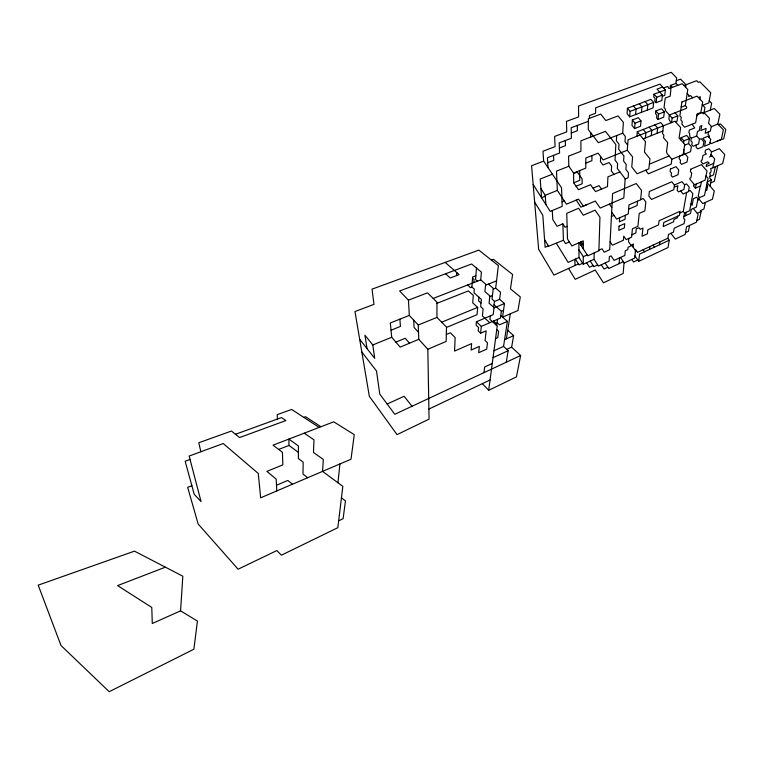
<?xml version="1.0" encoding="UTF-8"?>
<svg xmlns="http://www.w3.org/2000/svg" width="764" height="764" viewBox="0 0 764 764"><rect width="100%" height="100%" fill="white"/><g stroke="black" fill="none" stroke-linecap="round" stroke-linejoin="round"><path stroke-width="1.15" d="M594.172 252.922L594.029 259.321L583.276 264.248L583.285 256.685L578.94 249.904M583.285 248.892L583.295 240.861L571.892 245.922L567.49 238.979L566.745 213.299L578.615 208.266L583.314 215.228L595.089 210.167L599.941 217.157L598.909 250.764L587.774 255.825L579.255 242.656M491.367 260.046L493.353 259.302L512.606 274.496L510.457 288.868L520.294 296.929L517.954 310.537L502.569 317.127L504.507 303.528L499.618 299.345L500.544 292.249L495.674 288.152L498.376 265.614L478.847 250.105L372.03 289.145L373.968 304.358L354.974 311.531L369.337 396.325L397.041 434.62L429.072 419.13L427.83 349.282L446.166 341.422L446.501 327.087L436.932 317.413L436.979 302.124L427.487 292.851L408.453 300.166L399.601 290.988L471.636 264L481.406 272.137L480.718 279.882L485.665 284.084L484.911 291.609L489.877 295.897L489.065 303.203L494.041 307.586L493.181 314.682L476.421 321.768L476.115 325.235L478.531 327.527L478.216 330.936L480.632 333.247L486.162 330.841L485.092 340.524L487.461 342.788L486.725 349.1L478.713 352.701L479.334 346.398L471.092 350.055L471.617 343.59L454.561 351.077L455.143 337.583L450.407 332.779L446.329 334.498M586.876 204.609L580.936 207.206L576.247 200.101M589.474 118.305L589.502 115.517L595.557 113.273L595.662 107.8L659.962 84.097L665.387 89.951L664.728 95.404L662.302 96.321M590.715 137.042L590.763 132.793M591.976 155.579L591.899 160.679L585.807 163.104M600.609 156.515L600.456 161.615L602.987 164.995L609.032 162.551L611.601 165.941L611.362 170.945L613.931 174.364M456.614 275.565L456.738 272.528M616.672 135.543L616.395 140.824L619.002 144.119L618.706 149.305L623.94 155.971L623.596 161.061L626.232 164.432L625.869 169.446L628.505 172.845L628.132 177.764L625.162 179.005M622.698 133.194L623.376 122.374L618.057 115.918L605.842 120.54L600.705 114.113L588.385 118.716L588.29 129.555L598.336 142.696L622.698 133.194L625.344 136.47L624.99 141.741L627.645 145.045M180.562 610.866L182.825 576.218L134.483 551.15L38.2 585.148L60.996 645.504L109.204 691.697L193.884 649.219L197.427 621.046L180.562 610.866L152.275 623.491L151.788 607.447L117.599 585.596L165.377 567.174M619.614 217.788L619.346 221.846L625.019 219.335L625.324 215.267M627.445 108.221L627.082 113.683L629.708 116.816L653.096 107.896L653.669 102.443L650.947 99.387L627.445 108.221L630.099 111.363L629.708 116.816M619.136 263.647L619.547 257.898M671.862 159.265L667.02 153.554L666.504 151.501L667.698 142.629L663.544 137.816L663.878 135.228L662.503 133.633L663.477 125.754L660.707 122.593L637.3 131.78L645.494 141.636L644.463 152.084L649.954 158.788L648.846 168.882L637.1 173.791L631.78 167.01L632.592 156.906L627.273 150.231L628.018 139.764L674.965 121.218L680.657 127.55L679.072 138.007L684.764 144.444L683.121 154.557L671.862 159.265L671.145 164.193L648.311 173.8L645.656 170.219M480.632 333.247L481.31 326.371L489.791 322.733L482.418 315.971L483.125 308.876L480.671 306.66L481.358 299.354L474.024 292.86L474.32 289.126L471.904 287.006L472.62 277.007L475.867 275.766M473.804 282.584L474.033 279.462L472.544 278.172M632.372 119.986L631.962 125.353L634.617 128.553L640.519 126.251L640.996 120.884L638.293 117.713L632.372 119.986L635.046 123.185L634.617 128.553M476.478 268.03L475.571 279.538L477.452 281.152M635.619 114.562L636.059 109.109L633.385 105.986M624.054 262.682L623.185 273.455L603.464 282.814L595.223 270.036L575.225 279.318L568.54 268.441M636.918 136.25L637.3 131.78M628.801 238.406L628.514 241.768L630.911 245.148L633.413 244.002L633.117 247.144M436.97 303.327L468.361 290.922L473.298 295.334L472.725 302.869L477.681 307.376L477.042 314.682L446.501 327.431M478.894 297.167L478.57 300.854L481.014 303.041M641.483 112.327L641.97 106.865L639.277 103.77M637.51 201.18L637.09 205.526L628.619 209.231M647.309 110.102L647.843 104.649L645.131 101.574M645.418 137.959L645.943 132.688L643.212 129.45M665.387 89.951L654.003 94.211L653.717 96.942L655.063 98.451L654.777 101.163L656.123 102.672L661.805 100.514L662.445 95.061L657.002 89.111L662.665 87.02M337.936 482.743L339.951 463.949M651.262 135.639L651.826 130.357L649.085 127.149M669.235 240.23L668.051 247.507L638.752 261.326L639.544 254.106L669.235 240.23L667.746 238.282M656.123 102.672L656.715 97.219L654.003 94.211M655.818 110.981L655.522 113.674L656.887 115.221L656.591 117.895L657.957 119.451L663.687 117.217L664.346 111.859L661.576 108.765L655.818 110.981L658.568 114.084L657.957 119.451M490.326 315.885L489.925 319.371L497.24 326.037L488.673 390.318L516.435 376.9L520.637 355.518L511.632 347.181L513.628 335.606L507.716 330.277M483.984 372.631L484.643 366.987L492.255 363.473M657.059 133.328L657.67 128.046L654.92 124.866M493.706 307.3L494.442 301.236L492.016 299.125L493.267 288.257L488.358 284.103M649.562 249.427L649.925 246.581M533.167 184.516L550.242 211.389L562.209 206.375L561.53 187.782L543.634 161.08L542.994 151.234L555.084 146.612L554.626 136.441L566.735 131.885L566.477 121.38L578.615 116.892L578.539 106.034L671.241 72.303L676.656 77.947L675.93 83.391L670.439 85.425L670.095 88.118L668.949 88.548L667.679 86.456L663.563 87.984M495.769 324.7L495.96 323.21L493.582 321.042M496.724 325.569L497.545 319.342M671.546 122.574L672.158 118.095L665.253 110.408L665.415 109.08L664.05 107.562L665.205 98.079L670.171 96.197L671.021 87.85L682.176 83.687L687.791 89.531L685.327 105.604L686.702 107.084L686.511 108.316L669.379 115.001L668.853 118.964L670.935 122.813M675.023 112.795L677.821 115.87L677.066 121.151L675.471 121.782M659.456 244.805L659.867 241.949M685.604 87.249L685.986 84.699L680.6 79.131L676.283 80.726M506.245 362.241L508.156 350.724L503.543 346.398L507.391 321.386L500.783 315.542M680.743 139.898L681.087 137.673L686.616 135.419L689.434 138.551L688.584 143.575L691.391 146.726L690.541 151.673L679.54 156.267L679.158 158.702L680.543 160.316L680.151 162.732L681.536 164.346L687.027 162.016L687.848 157.164L683.675 152.37L683.904 149.715M506.37 338.863L510.314 313.813M683.532 143.049L683.885 140.824L681.087 137.673M692.069 124.226L694.753 127.903L689.319 130.1L688.899 132.621L689.586 133.394L689.863 136.67L691.258 138.208L690.828 140.691L692.222 142.247L691.792 144.702L693.187 146.258L698.573 144.024L699.48 139.077L696.673 135.992L697.484 131.465L699.251 130.749L700.053 126.28L701.782 125.582L700.874 130.529L706.117 128.39L705.191 133.27L710.358 131.15L711.332 126.27L708.562 123.338L709.517 118.391L703.997 112.594M681.249 190.666L681.096 191.544L683.111 193.989L688.431 191.63L689.243 187.151L686.53 183.914L684.534 184.783M677.716 216.155L677.42 217.874L673.953 219.449L673.561 221.827L663.19 226.564L663.792 222.486L679.406 215.391L680.122 211.236L659.093 220.748L658.52 224.883L647.872 229.735L647.385 233.794L642.056 236.238L642.954 228.054L640.232 229.286L639.143 227.796L636.259 228.818L635.858 232.944L631.857 234.758M699.929 99.139L700.34 96.761L698.363 97.525M698.038 114.275L698.172 113.521M635.065 249.904L635.638 249.637L637.558 252.34L667.917 238.206L668.519 234.395L673.504 232.084L674.154 228.216L684.095 223.632L684.821 219.698L683.608 218.179L684.544 213.051L683.255 211.447L686.655 192.413M695.861 145.15L696.29 147.347L697.675 148.894L702.995 146.669L703.93 141.798L701.123 138.733L699.413 139.44M685.556 215.706L686.177 212.306M710.329 110.083L711.637 103.274L709.221 100.81M701.39 181.803L700.569 185.919L695.402 188.202L696.195 184.095M689.577 225.399L688.44 231.253L685.489 232.638M709.097 137.491L709.403 135.954L708.047 134.483L708.39 131.962M700.254 186.063L698.239 196.1L699.538 197.637L704.494 195.412L708.094 178.289L705.993 175.892M707.149 182.758L714.302 191L712.449 199.203L702.765 203.606L698.945 199.051L699.289 197.341M710.587 156.439L711.542 151.788L708.791 148.77L705.449 150.174L705 152.456L706.375 153.975L702.985 155.417L702.087 160.058L701.295 160.392L701.037 161.701L703.004 163.916L707.856 161.825L709.164 163.286L706.624 164.384L706.165 166.628L713.729 163.362M710.071 142.438L711.179 143.632L721.311 139.401L723.393 129.861L717.835 124.055L719.879 114.228L714.311 108.507L702.909 113.034M705.344 202.431L703.93 209.002L700.33 210.654L701.085 211.571L699.452 219.316L696.787 220.548M710.052 176.398L709.708 178.031L711.341 179.893L710.004 186.053M711.513 151.95L719.287 148.655L724.74 154.538L722.677 163.515L712.774 167.822L714.703 158.845L710.94 154.7M715.343 166.705L713.557 174.86L709.88 176.474L710.281 174.622L709.594 173.084L710.73 172.483L711.188 170.324L710.53 168.643L712.774 167.822M717.768 165.654L714.283 181.335L710.682 182.94M338.662 520.828L343.103 518.699L345.471 500.888L341.441 497.822M428.9 409.074L490.049 379.994M637.816 259.989L633.566 261.995L631.79 259.454M607.905 267.238L604.038 269.033L601.249 264.793M623.367 261.67L608.746 268.498L605.107 263.007M520.637 355.518L394.816 414.289L379.784 394.119L376.499 370.989L361.821 351.984M635.361 251.767L636.708 251.136M597.687 264.927L593.867 266.693L590.238 261.059M593.15 265.576L589.502 267.257L586.599 262.721M697.274 213.318L701.085 211.571M493.028 357.657L508.156 350.724M578.443 263.924L553.948 275.107L538.639 249.245L531.582 165.759L543.634 161.08M683.923 216.451L690.551 213.423L691.324 209.374L696.319 207.101L697.981 198.821L696.673 197.255L693.378 198.735L692.117 205.268L690.981 203.883M582.636 263.246L579.055 264.879L575.426 259.12M387.167 404.022L404.118 396.277L411.987 406.267M506.752 349.415L511.632 347.181M684.544 213.051L689.644 210.73L692.881 193.712L690.198 190.503L688.498 191.258M578.883 242.818L578.997 257.497L568.168 262.405L556.373 243.334M583.285 256.685L587.182 254.918M679.817 213.003L683.255 211.447M598.928 250.162L601.984 248.778L604.267 252.187L609.71 249.704L612.585 193.559L636.211 183.541L641.54 190.427L640.595 199.843L628.973 204.895L628.237 213.987L616.634 219.096L611.63 212.077M493.945 350.752L503.543 346.398M698.945 199.051L697.647 200.493M583.075 244.576L581.07 245.464L581.06 241.854M705.468 190.761L706.805 190.16L707.693 185.967L706.719 184.84M504.584 339.655L513.628 335.606M495.569 338.605L497.736 337.64L498.615 331.318L496.762 329.618M569.371 241.94L565.57 243.611L563.45 240.23L562.848 223.823L557.071 226.306L552.783 219.516L552.286 210.53M711.341 179.893L707.321 181.966M548.351 245.874L545.124 247.297L542.812 215.247L534.657 202.154M563.45 240.23L548.581 246.256L544.57 239.638M694.304 184.496L693.397 185.833L695.402 188.202M611.401 216.518L613.998 215.391M640.614 199.662L643.212 198.525L645.828 201.944L644.845 210.921L639.229 213.404L637.921 226.345L632.391 228.828L631.637 237.117L626.155 239.609L623.739 236.181L623.424 240.23L612.461 245.215L610.111 241.787M674.383 184.983L681.946 181.698L684.678 184.955L683.885 189.501L678.489 191.879L677.143 190.236L677.878 185.69L675.156 186.874L674.364 185.91M507.391 321.386L499.513 324.805L497.106 322.637M567.117 226.345L565.035 227.242L562.848 223.823M489.743 322.685L500.43 318.111L501.385 311.215L494.012 304.76M709.46 156.935L711.991 155.856M501.365 311.33L503.524 310.423M276.492 485.226L287.818 480.441L292.478 484.233M418.787 339.331L400.155 347.114L391.712 337.258L390.318 322.952L409.303 315.427L418.252 325.006L418.787 339.331L427.83 349.282M494.002 307.911L504.507 303.528M649.362 164.184L669.083 155.99M593.026 188.145L599.024 185.652L601.516 189.109M562.037 201.839L564.3 200.903M619.929 171.89L607.905 176.856L607.495 186.607L595.49 191.621L590.572 184.707L578.472 189.701L573.716 182.816L573.563 173.036L568.817 166.246L568.578 156.123L580.926 151.301L580.898 140.824L605.46 131.37L615.851 144.577L615.03 160.125L617.618 163.496L617.331 168.5L625.172 178.776L623.816 197.943L600.217 208.066L595.29 201.047L583.314 206.118L578.549 199.137L566.477 204.189L557.348 190.398L556.498 171.136L568.817 166.246M684.639 145.198L688.584 143.575M395.895 342.129L405.216 338.29L409.542 343.189M494.413 301.493L499.618 299.345M441.668 322.198L477.681 307.376M545.315 196.176L541.552 197.723L540.205 179.043L552.42 174.192M683.885 140.824L689.434 138.551M691.258 138.208L696.673 135.992M576.085 186.235L582.139 183.761L582.13 178.91L577.336 172.12L573.573 173.638M573.716 182.816L579.752 180.352L579.695 170.573M711.236 126.748L717.835 124.055M545.859 204.494L545.257 195.336L557.348 190.398M718.399 124.647L720.385 123.844L725.8 129.479L723.737 138.752L717.444 141.015M489.791 296.633L492.427 295.553M367.045 348.642L364.944 335.205L372.803 344.965L391.712 337.258M418.252 325.006L436.932 317.413M627.273 150.231L603.159 159.905L598.078 153.163L585.835 158.014L585.787 168.128L573.563 173.036M391.034 330.21L400.431 326.429L399.878 319.161M493.162 289.164L495.674 288.152M643.183 138.847L662.818 131.036M485.551 285.22L496.552 280.856M471.904 287.006L470.242 287.656L467.864 284.896M702.727 105.279L708.839 102.882L710.74 92.75L699.872 81.777L698.267 82.378L696.625 80.707L683.904 85.482M672.158 118.095L677.821 115.87M191.859 485.694L187.657 487.346L198.153 523.999L238.101 569.209L276.816 550.586L281.429 555.17L337.831 527.685L342.826 486.353L322.542 471.378L323.315 459.47L313.469 452.45L313.985 439.854L304.225 433.169M547.702 162.703L553.757 160.345L553.518 155.388M433.198 298.428L480.718 279.882M278.688 449.461L288.973 445.441L298.409 452.383M685.327 105.604L681.555 107.065L681.287 106.225M635.046 123.185L640.996 120.884M658.568 114.084L664.346 111.859M559.391 148.006L565.456 145.676L565.312 140.557M571.291 133.031L577.364 130.739L577.317 125.449M630.099 111.363L653.669 102.443M656.715 97.219L662.445 95.061M588.356 121.304L571.195 127.741L571.386 138.236L559.191 142.887L559.573 153.039L547.416 157.747L547.989 167.574M190.045 459.422L185.155 461.236L194.228 494.327L201.047 501.576L189.166 456.041L223.231 443.54L258.289 473.479L260.658 497.822L351.001 459.221L354.267 434.63L333.715 421.823L273.044 445.164L282.422 452.298L282.852 464.884L266.884 471.369L276.167 479.104L276.797 490.927M303.766 417.354L305.504 416.714L320.937 426.742M235.465 434.267L281.496 417.574L285.86 420.572L239.552 437.562L231.454 431.039L198.793 442.748L200.865 451.744M319.171 427.42L291.657 409.447L277.208 414.632L277.399 419.054M307.72 477.72L302.974 474.043L303.165 462.172L298.38 458.581L298.428 445.985L288.859 439.08L288.973 445.441M445.192 262.405L459.116 274.61L450.254 277.981L445.574 273.77M476.421 321.768L481.31 326.371M702.211 104.744L704.924 107.562L703.759 113.922L702.441 112.537L697.15 114.629L696.806 116.052M692.69 97.811L690.618 95.643L688.65 96.398L688.813 95.309L687.17 93.59M675.93 83.391L677.773 85.329M482.332 383.662L488.673 390.318M670.439 85.425L672.282 87.382M418.519 332.283L414.069 327.441L413.735 320.164M693.301 208.477L698.076 214.283L696.443 222.209L686.597 226.784L685.136 234.462L675.309 239.075L670.868 233.306M359.672 339.283L374.704 358.364L372.803 344.965M653.067 245.12L654.519 247.106M643.126 249.752L644.568 251.757M609.395 204.122L611.869 207.56M634.951 255.911L638.752 261.326M620.483 257.458L624.264 262.978L634.731 258.079L635.495 250.496L631.933 245.483L628.037 247.278L627.836 249.58L625.248 250.773L624.876 255.424L614.122 260.409L611.057 255.864L609.347 256.647L609.118 261.145L598.441 266.092L594.029 259.321M581.251 241.768L583.285 244.91M540.893 188.536L545.257 195.336M578.997 257.497L583.276 264.248M408.453 300.166L409.303 315.427M574.91 259.349L575.005 265.49M619.06 226.154L618.783 230.394L624.369 227.892L624.685 223.651L619.06 226.154M649.39 191.468L648.856 196.071L651.491 199.461L673.762 189.73L674.488 185.108L671.766 181.803L649.39 191.468M670.439 169.045L670.095 171.442L671.461 173.084L671.107 175.462L672.473 177.105L678.012 174.727L678.766 169.961L676.006 166.686L670.439 169.045M681.918 101.956L679.855 115.889L681.249 117.408L680.858 120.015L682.252 121.543L681.851 124.131L684.639 127.206L695.641 122.794L697.179 113.912L700.827 112.47L702.699 102.013L697.026 96.14L681.918 101.956M690.78 169.197L690.369 171.528L691.735 173.122L690.895 177.725L690.007 178.107L689.806 179.196L694.571 184.802L705.115 180.17L707.006 170.974L701.419 164.632L690.78 169.197M705.487 141.416L704.551 146.22L709.746 144.043L710.721 139.239L707.941 136.24L702.718 138.399L705.487 141.416"/></g></svg>
